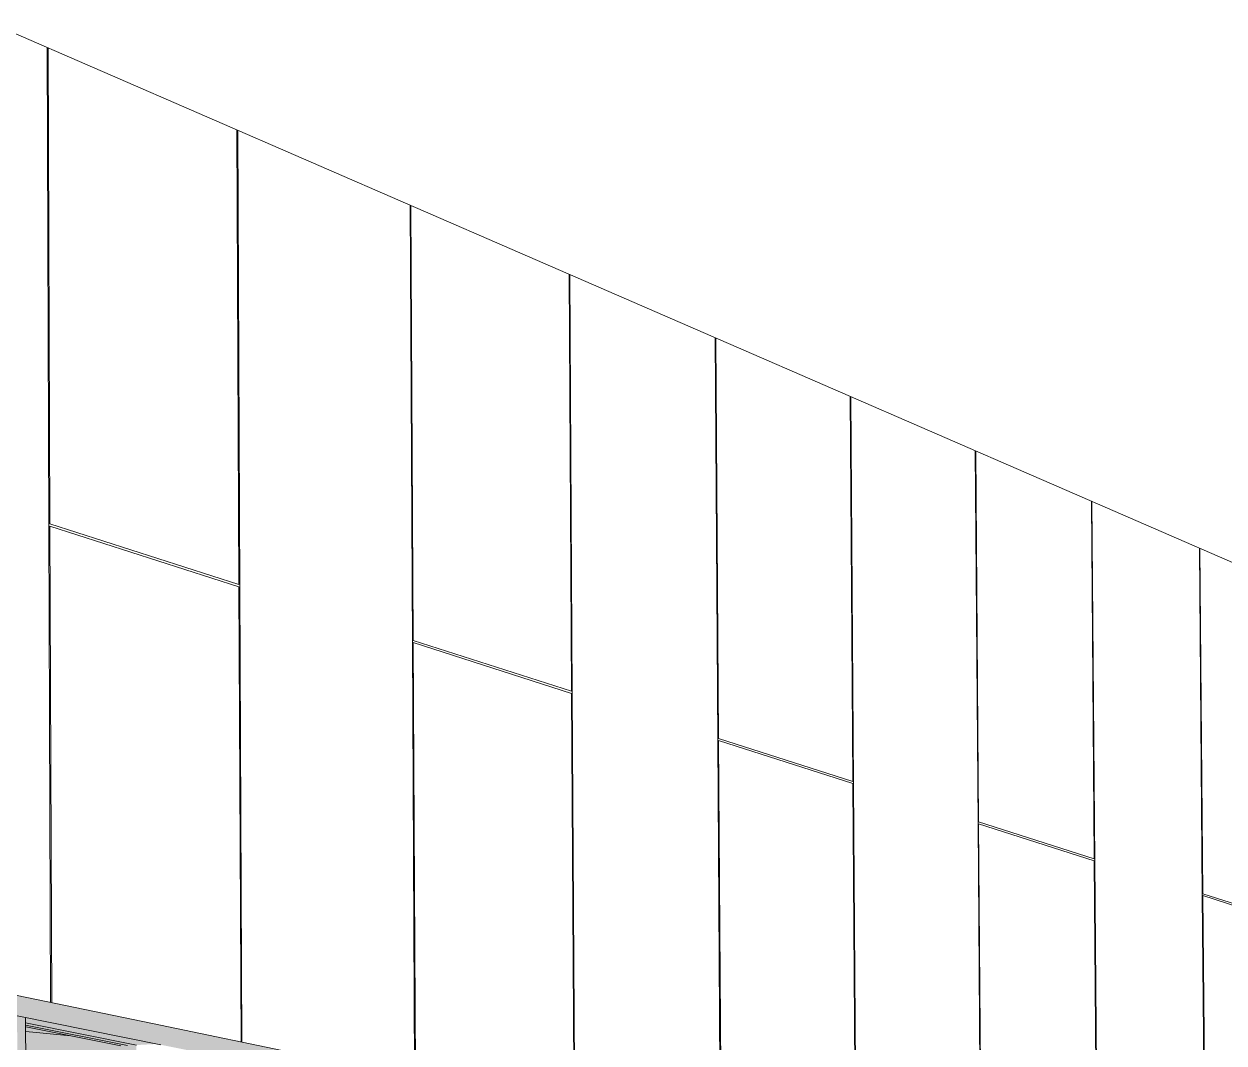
# Model space of a CAD drawing. Header units: inches. Extents: x 30764 to 92544, y -36095 to 66.
# Drawn here: x 30764.3252 to 30764.4908, y -164.9023 to -164.7617 of the extents above; entities that cross this region are included whole.
import ezdxf

# ---------------------------------------------------------------- set-up
doc = ezdxf.new("R2010")
doc.units = ezdxf.units.IN
doc.header["$MEASUREMENT"] = 0
for name, color, linetype, lineweight in [('A-GLAZ-CURT', 52, 'Continuous', 9), ('A-GLAZ-CWMG', 51, 'Continuous', 9), ('A-WALL-PATT', 111, 'Continuous', 13), ('L-SITE-WALL', 31, 'Continuous', 13), ('S-BEAM', 12, 'Continuous', 9)]:
    doc.layers.add(name, color=color, linetype=linetype, lineweight=lineweight)

# ---------------------------------------------------------------- blocks, each defined once
blk = doc.blocks.new('FP_1-Entrance - Clinic')
at = {"layer": 'A-WALL-PATT', "lineweight": 9}
for p, q in [((30764.32867, -164.83094), (30764.32842, -164.76496)), ((30764.32881, -164.83065), (30764.32856, -164.76502)), ((30764.35489, -164.83901), (30764.3546, -164.77634)), ((30764.35502, -164.83938), (30764.35473, -164.77639)), ((30764.37883, -164.84701), (30764.37851, -164.78672)), ((30764.37894, -164.84673), (30764.37863, -164.78677)), ((30764.40077, -164.85373), (30764.40043, -164.79625)), ((30764.40088, -164.85407), (30764.40054, -164.79629)), ((30764.42096, -164.8605), (30764.4206, -164.80501)), ((30764.42106, -164.86024), (30764.4207, -164.80505)), ((30764.4396, -164.86619), (30764.43922, -164.8131)), ((30764.43969, -164.8665), (30764.43932, -164.81314)), ((30764.45686, -164.87199), (30764.45647, -164.82059)), ((30764.45694, -164.87176), (30764.45656, -164.82063)), ((30764.47288, -164.87687), (30764.47249, -164.82755)), ((30764.47296, -164.87715), (30764.47257, -164.82758)), ((30764.32892, -164.89667), (30764.32867, -164.83094)), ((30764.32881, -164.83065), (30764.35489, -164.83901)), ((30764.35489, -164.83934), (30764.32881, -164.83099)), ((30764.32906, -164.8967), (30764.32881, -164.83099)), ((30764.4878, -164.8819), (30764.4874, -164.83403)), ((30764.48787, -164.88168), (30764.48747, -164.83406)), ((30764.35518, -164.90209), (30764.35489, -164.83934)), ((30764.35531, -164.90212), (30764.35502, -164.83938)), ((30764.37914, -164.90701), (30764.37883, -164.84701)), ((30764.37894, -164.84673), (30764.40077, -164.85373)), ((30764.37895, -164.84704), (30764.40077, -164.85403)), ((30764.37926, -164.90707), (30764.37895, -164.84704)), ((30764.40111, -164.91158), (30764.40077, -164.85403)), ((30764.40122, -164.9116), (30764.40088, -164.85407)), ((30764.42132, -164.91575), (30764.42096, -164.8605)), ((30764.42106, -164.86024), (30764.4396, -164.86619)), ((30764.4396, -164.86647), (30764.42106, -164.86053)), ((30764.42142, -164.91577), (30764.42106, -164.86053)), ((30764.43997, -164.9196), (30764.4396, -164.86647)), ((30764.44007, -164.91962), (30764.43969, -164.8665)), ((30764.45724, -164.92328), (30764.45686, -164.87199)), ((30764.45694, -164.87176), (30764.47288, -164.87687)), ((30764.45694, -164.87202), (30764.47288, -164.87713)), ((30764.45772, -164.975), (30764.45694, -164.87202)), ((30764.47367, -164.97645), (30764.47288, -164.87713)), ((30764.47336, -164.92661), (30764.47296, -164.87715)), ((30764.4882, -164.92955), (30764.4878, -164.8819)), ((30764.48787, -164.88168), (30764.50172, -164.88612)), ((30764.50173, -164.88636), (30764.48788, -164.88193)), ((30764.48828, -164.92957), (30764.48788, -164.88193))]:
    blk.add_line(p, q, dxfattribs=at)

msp = doc.modelspace()

# ---------------------------------------------------------------- hatches: boundary and pattern name
at = {"layer": 'A-GLAZ-CURT', "lineweight": 5, "transparency": 33554458}
msp.add_hatch(color=256, dxfattribs=at).paths.add_polyline_path([(30764.341, -164.96248), (30764.34075, -164.90254), (30764.32547, -164.89947), (30764.32571, -164.96104), (30764.33809, -164.9622)], flags=0)
at = {"layer": 'A-GLAZ-CWMG', "lineweight": 5}
for points in [[(30764.3441, -164.9025), (30764.34409, -164.89981), (30764.32428, -164.89572), (30764.32429, -164.89851), (30764.34243, -164.90216)], [(30764.32569, -164.96243), (30764.32545, -164.89874), (30764.32429, -164.89851), (30764.32453, -164.96232), (30764.32504, -164.96237)], [(30764.34075, -164.90254), (30764.34356, -164.90239), (30764.32545, -164.89874), (30764.32547, -164.89947), (30764.34003, -164.90239)], [(30764.33858, -164.90265), (30764.34075, -164.90254), (30764.32547, -164.89947), (30764.32548, -164.90004), (30764.33375, -164.90169)], [(30764.36308, -164.90633), (30764.36307, -164.90373), (30764.34409, -164.89981), (30764.3441, -164.9025), (30764.3624, -164.90619)]]:
    msp.add_hatch(color=256, dxfattribs=at).paths.add_polyline_path(points, flags=0)
at = {"layer": 'S-BEAM', "lineweight": 5}
msp.add_hatch(color=256, dxfattribs=at).paths.add_polyline_path([(30764.33171, -164.90126), (30764.3255, -164.90002), (30764.3255, -164.90067), (30764.32574, -164.90069)], flags=0)
h = msp.add_hatch(color=256, dxfattribs=at)
h.paths.add_polyline_path([(30764.35273, -164.90544), (30764.34472, -164.90386), (30764.34473, -164.9047), (30764.35121, -164.90529)], flags=0)
h.paths.add_polyline_path([(30764.33864, -164.90413), (30764.33863, -164.90281), (30764.32553, -164.90158), (30764.32554, -164.90293), (30764.33863, -164.90413)], flags=0)

# ---------------------------------------------------------------- linework, layer by layer
at = {"layer": 'A-GLAZ-CURT'}
for p, q in [((30764.34075, -164.90254), (30764.32547, -164.89947)), ((30764.32547, -164.8998), (30764.33951, -164.9026))]:
    msp.add_line(p, q, dxfattribs=at)
at = {"layer": 'A-GLAZ-CWMG'}
for p, q in [((30764.34409, -164.89981), (30764.32428, -164.89572)), ((30764.32429, -164.89851), (30764.32545, -164.89874)), ((30764.3441, -164.9025), (30764.32429, -164.89851)), ((30764.32545, -164.89874), (30764.32569, -164.96243)), ((30764.33858, -164.90265), (30764.32548, -164.90004)), ((30764.36307, -164.90373), (30764.34409, -164.89981))]:
    msp.add_line(p, q, dxfattribs=at)
at = {"layer": 'L-SITE-WALL'}
msp.add_line((30764.57119, -164.87043), (30764.32093, -164.76171), dxfattribs=at)
at = {"layer": 'S-BEAM'}
msp.add_line((30764.3255, -164.90067), (30764.33171, -164.90126), dxfattribs=at)

# ---------------------------------------------------------------- block references
at = {"layer": 'L-SITE-WALL', "lineweight": 9}
msp.add_blockref('FP_1-Entrance - Clinic', (0, 0), dxfattribs=at)

doc.saveas('drawing.dxf')
